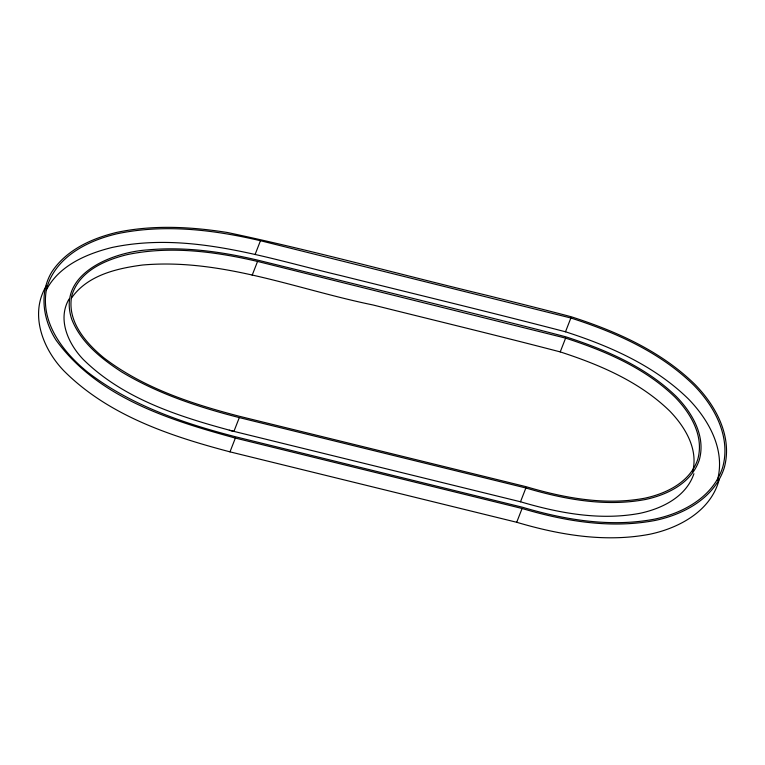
<?xml version="1.0" encoding="UTF-8"?>
<svg xmlns="http://www.w3.org/2000/svg" width="765" height="765" viewBox="0 0 765 765"><rect width="100%" height="100%" fill="white"/><g stroke="black" fill="none" stroke-linecap="round" stroke-linejoin="round"><path stroke-width="1.15" d="M692.555 472.053C698.627 449.256 685.134 427.013 669.853 411.159C639.616 381.678 599.846 364.762 560.229 351.9C497.958 335.644 435.381 320.573 372.938 304.958C296.983 289.438 221.429 258.034 142.5 265.025C116.672 268.419 87.564 275.209 71.69 297.795M717.369 480.41C725.65 450.241 709.021 420.109 688.443 399.005C654.534 365.766 610.116 346.153 565.498 331.79C490.671 312.302 415.491 294.19 340.463 275.505C266.22 258.015 189.003 231.135 111.91 247.506C86.531 253.865 59.106 265.531 46.426 289.849M719.11 479.76C710.943 510.877 679.282 528.051 649.781 534.238C605.306 542.71 559.598 535.022 516.71 522.275L229.988 451.857C170.452 436.146 108.553 415.567 64.04 370.987C42.764 349.07 29.213 314.109 46.359 285.823M255.089 254.506L260.463 240.717L570.872 318.001C615.49 332.364 659.908 351.976 693.817 385.225C714.768 406.578 731.244 437.245 722.562 467.759C712.875 497.078 683.126 513.152 654.553 519.139C610.355 527.554 564.933 519.865 522.323 507.205L235.61 436.796C183.504 423.341 131.083 405.517 87.927 372.392C63.055 352.369 39.484 321.941 46.732 288.07C55.682 256.734 87.736 240.564 117.284 233.727C164.705 223.791 213.77 229.787 260.463 240.717M252.173 275.228L257.556 261.439L565.612 338.12C605.22 350.982 644.991 367.889 675.227 397.37C690.872 413.473 704.259 436.27 697.747 459.402C690.173 481.96 666.717 493.463 644.914 498.168C605.134 505.675 564.398 498.015 526.119 486.703L239.541 416.323C191.852 403.901 143.562 388.151 103.925 357.896C85.68 342.911 66.593 321.004 71.834 295.567C79.044 271.326 104.748 260.071 127.363 254.592C170.518 245.622 215.099 251.57 257.556 261.439M239.302 417.604C198.393 407.114 157.762 393.745 121.434 371.809C101.219 358.594 80.985 342.567 71.814 319.454C56.553 274.166 112.034 252.278 147.435 249.906C184.489 246.473 221.687 251.675 257.738 260.148C333.454 278.747 409.16 297.403 484.828 316.261C511.881 323.06 538.962 329.744 565.937 336.858C605.861 349.815 645.928 366.894 676.384 396.614C692.373 413.043 705.952 436.327 699.296 459.918C691.598 482.906 667.74 494.697 645.517 499.478C605.469 507.042 564.427 499.382 525.88 487.984L239.302 417.604L233.927 431.393C180.196 416.982 123.739 399.426 83.184 359.378C68.324 343.858 57.098 319.407 69.06 299.01M229.988 451.857L235.362 438.077L522.084 508.486C564.972 521.233 610.68 528.921 655.156 520.449C684.149 514.376 714.29 498.015 724.111 468.285C732.937 437.312 716.26 406.148 694.974 384.46C660.845 350.982 616.131 331.197 571.197 316.748C543.676 309.452 516.021 302.644 488.414 295.701C401.376 274.817 315.008 251.025 227.435 232.503C190.829 226.698 153.134 224.681 116.653 232.417C91.666 238.47 66.316 249.859 51.733 272.034C38.929 293.32 43.127 320.047 56.103 340.195C97.738 397.618 169.907 420.224 235.362 438.077M565.498 331.79L570.872 318.001M560.229 351.9L565.612 338.12M229.357 430.265L520.506 501.773L525.88 487.984M516.71 522.275L522.084 508.486M693.922 473.707C686.224 496.695 662.366 508.486 640.142 513.267C600.085 520.831 559.052 513.162 520.506 501.773"/></g></svg>
